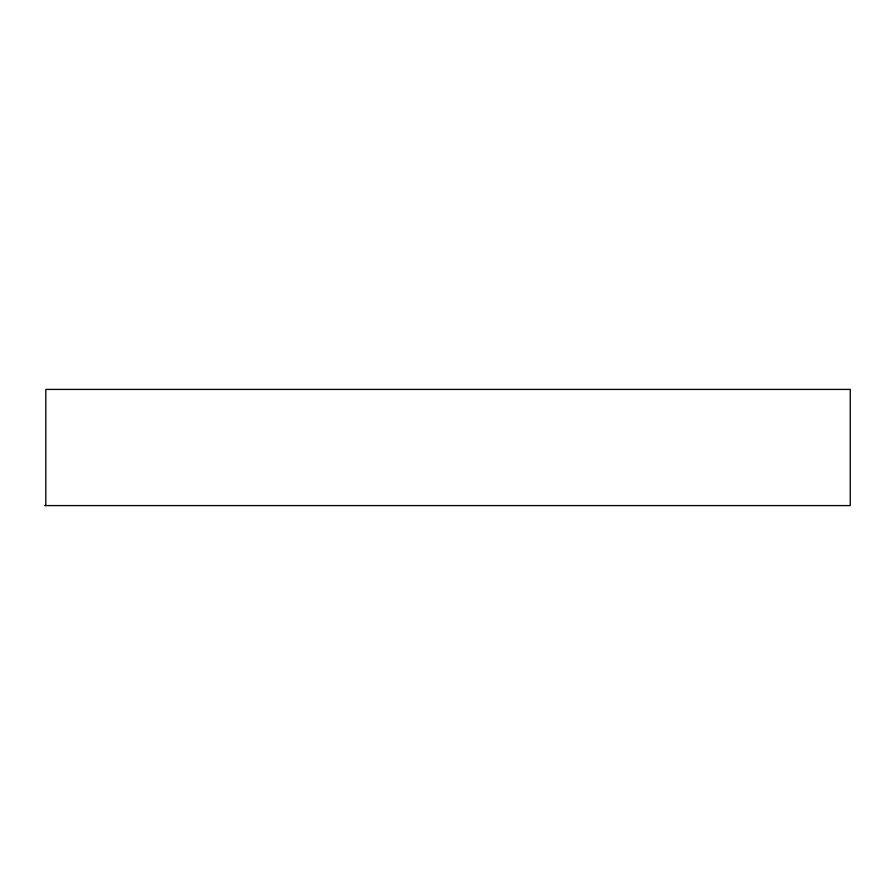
<?xml version="1.0" encoding="UTF-8"?>
<svg xmlns="http://www.w3.org/2000/svg" width="895" height="895" viewBox="0 0 895 895"><rect width="100%" height="100%" fill="white"/><g stroke="black" fill="none" stroke-linecap="round" stroke-linejoin="round"><path stroke-width="1.34" d="M44.75 505.585L850.25 505.585L850.25 389.414L45.824 389.414L45.824 505.585"/></g></svg>
